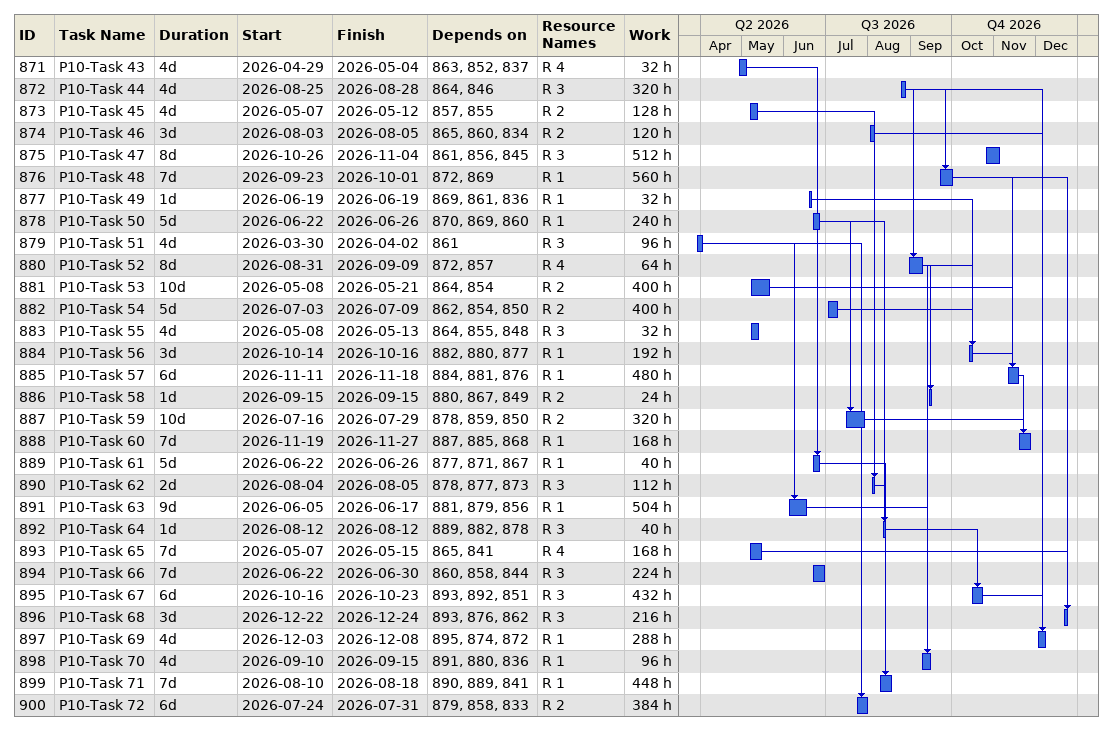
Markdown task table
| ID | Task | Duration | Start | Finish | Predecessors | Resources | Work (h) |
|---|---|---|---|---|---|---|---|
| 871 | P10-Task 43 | 4d | 2026-04-29 | 2026-05-04 | 863, 852, 837 | R 4 | 32 |
| 872 | P10-Task 44 | 4d | 2026-08-25 | 2026-08-28 | 864, 846 | R 3 | 320 |
| 873 | P10-Task 45 | 4d | 2026-05-07 | 2026-05-12 | 857, 855 | R 2 | 128 |
| 874 | P10-Task 46 | 3d | 2026-08-03 | 2026-08-05 | 865, 860, 834 | R 2 | 120 |
| 875 | P10-Task 47 | 8d | 2026-10-26 | 2026-11-04 | 861, 856, 845 | R 3 | 512 |
| 876 | P10-Task 48 | 7d | 2026-09-23 | 2026-10-01 | 872, 869 | R 1 | 560 |
| 877 | P10-Task 49 | 1d | 2026-06-19 | 2026-06-19 | 869, 861, 836 | R 1 | 32 |
| 878 | P10-Task 50 | 5d | 2026-06-22 | 2026-06-26 | 870, 869, 860 | R 1 | 240 |
| 879 | P10-Task 51 | 4d | 2026-03-30 | 2026-04-02 | 861 | R 3 | 96 |
| 880 | P10-Task 52 | 8d | 2026-08-31 | 2026-09-09 | 872, 857 | R 4 | 64 |
| 881 | P10-Task 53 | 10d | 2026-05-08 | 2026-05-21 | 864, 854 | R 2 | 400 |
| 882 | P10-Task 54 | 5d | 2026-07-03 | 2026-07-09 | 862, 854, 850 | R 2 | 400 |
| 883 | P10-Task 55 | 4d | 2026-05-08 | 2026-05-13 | 864, 855, 848 | R 3 | 32 |
| 884 | P10-Task 56 | 3d | 2026-10-14 | 2026-10-16 | 882, 880, 877 | R 1 | 192 |
| 885 | P10-Task 57 | 6d | 2026-11-11 | 2026-11-18 | 884, 881, 876 | R 1 | 480 |
| 886 | P10-Task 58 | 1d | 2026-09-15 | 2026-09-15 | 880, 867, 849 | R 2 | 24 |
| 887 | P10-Task 59 | 10d | 2026-07-16 | 2026-07-29 | 878, 859, 850 | R 2 | 320 |
| 888 | P10-Task 60 | 7d | 2026-11-19 | 2026-11-27 | 887, 885, 868 | R 1 | 168 |
| 889 | P10-Task 61 | 5d | 2026-06-22 | 2026-06-26 | 877, 871, 867 | R 1 | 40 |
| 890 | P10-Task 62 | 2d | 2026-08-04 | 2026-08-05 | 878, 877, 873 | R 3 | 112 |
| 891 | P10-Task 63 | 9d | 2026-06-05 | 2026-06-17 | 881, 879, 856 | R 1 | 504 |
| 892 | P10-Task 64 | 1d | 2026-08-12 | 2026-08-12 | 889, 882, 878 | R 3 | 40 |
| 893 | P10-Task 65 | 7d | 2026-05-07 | 2026-05-15 | 865, 841 | R 4 | 168 |
| 894 | P10-Task 66 | 7d | 2026-06-22 | 2026-06-30 | 860, 858, 844 | R 3 | 224 |
| 895 | P10-Task 67 | 6d | 2026-10-16 | 2026-10-23 | 893, 892, 851 | R 3 | 432 |
| 896 | P10-Task 68 | 3d | 2026-12-22 | 2026-12-24 | 893, 876, 862 | R 3 | 216 |
| 897 | P10-Task 69 | 4d | 2026-12-03 | 2026-12-08 | 895, 874, 872 | R 1 | 288 |
| 898 | P10-Task 70 | 4d | 2026-09-10 | 2026-09-15 | 891, 880, 836 | R 1 | 96 |
| 899 | P10-Task 71 | 7d | 2026-08-10 | 2026-08-18 | 890, 889, 841 | R 1 | 448 |
| 900 | P10-Task 72 | 6d | 2026-07-24 | 2026-07-31 | 879, 858, 833 | R 2 | 384 |
